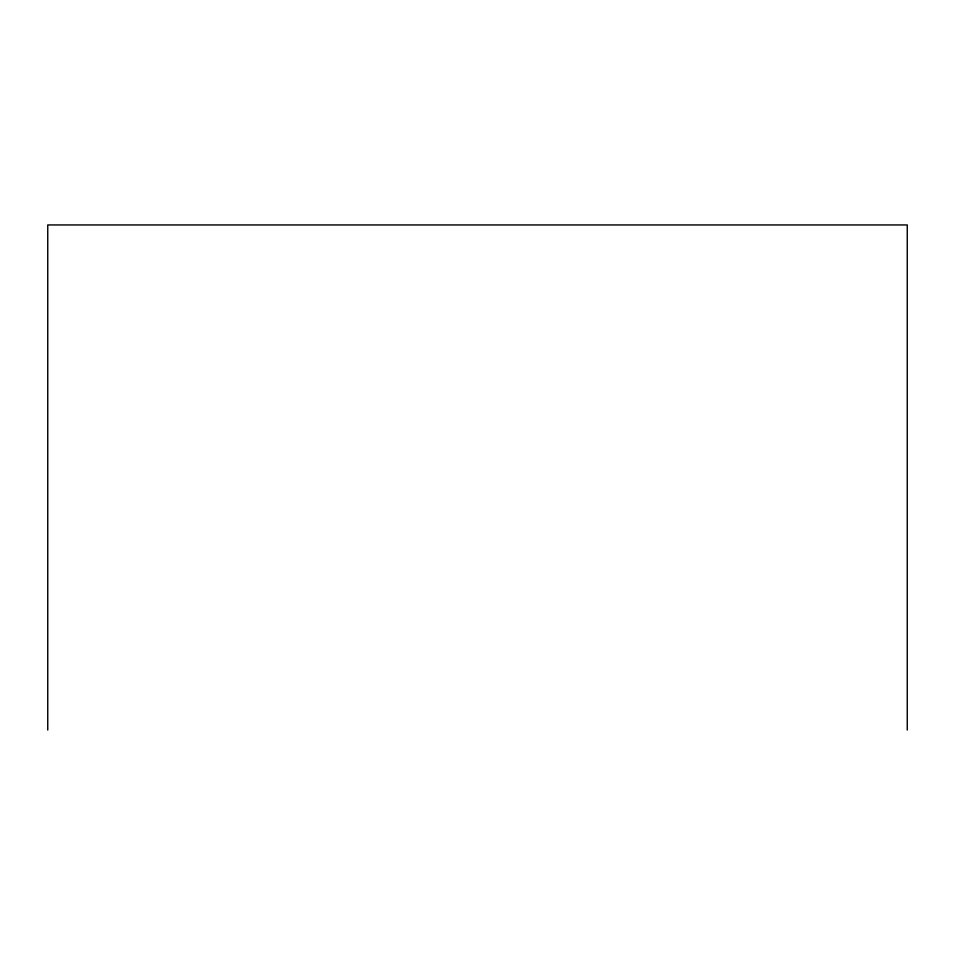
<?xml version="1.0" encoding="UTF-8"?>
<svg xmlns="http://www.w3.org/2000/svg" width="955" height="955" viewBox="0 0 955 955"><rect width="100%" height="100%" fill="white"/><g stroke="black" fill="none" stroke-linecap="round" stroke-linejoin="round"><path stroke-width="1.43" d="M907.25 730.05L907.25 224.95L47.75 224.95L47.75 730.05"/></g></svg>
